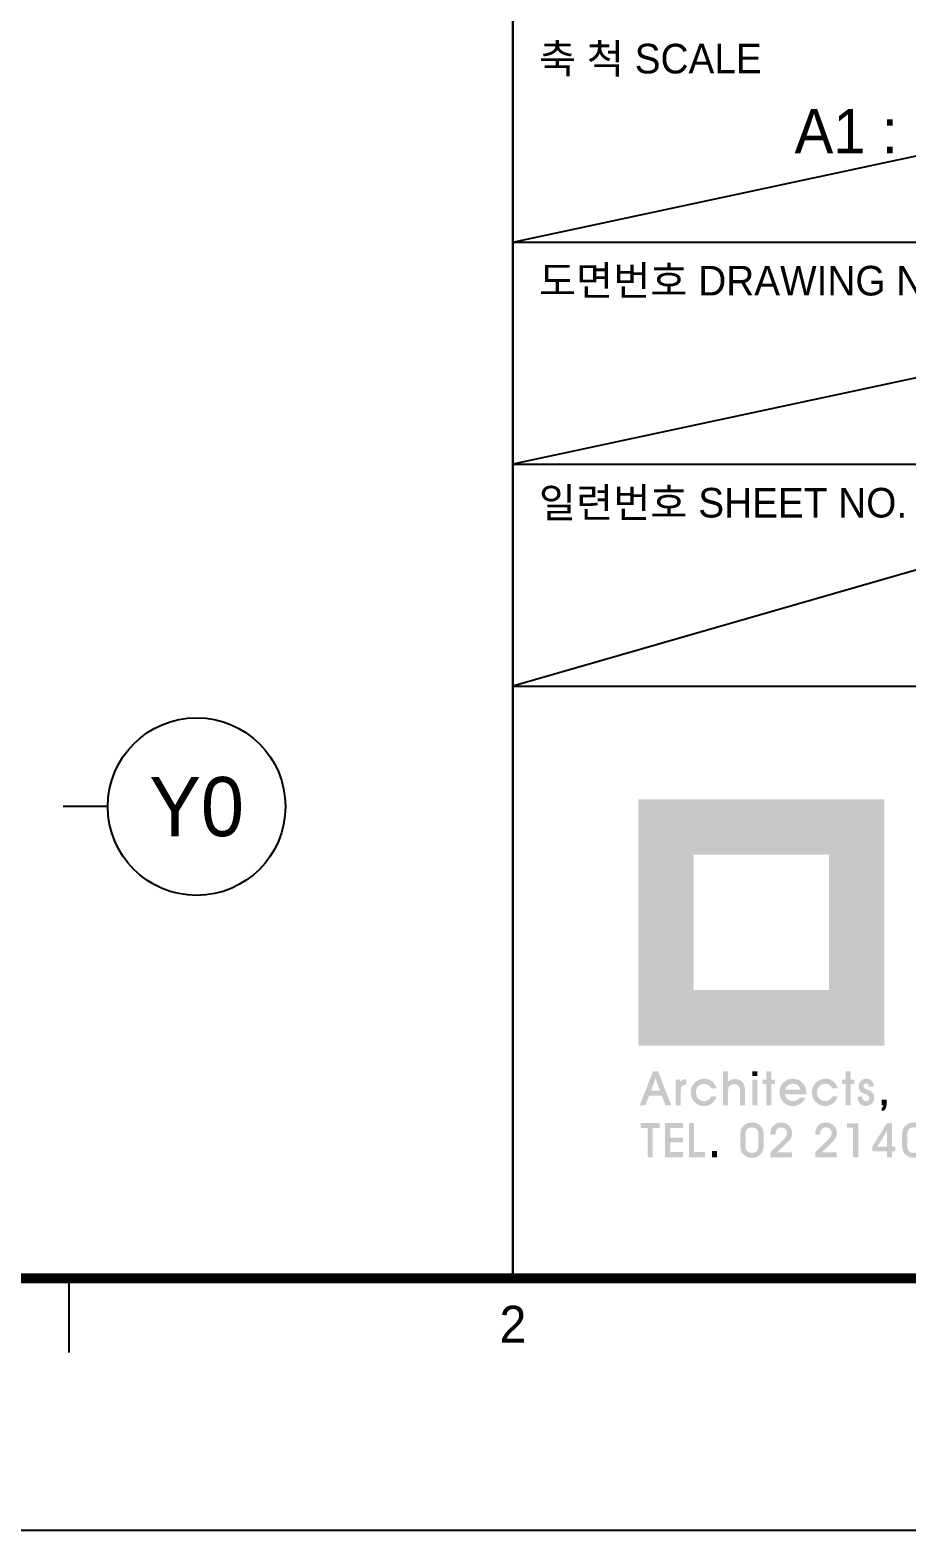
# Model space of a CAD drawing. Header units: millimetres. Extents: x 0 to 1390178, y 0 to 110113.
# Drawn here: x 155739 to 161661, y 0 to 10133 of the extents above; entities that cross this region are included whole.
import ezdxf
from ezdxf.enums import TextEntityAlignment as Align
from ezdxf.xclip import XClip

# ---------------------------------------------------------------- set-up
doc = ezdxf.new("R2010")
doc.units = ezdxf.units.MM
doc.header["$LTSCALE"] = 100
doc.header["$XCLIPFRAME"] = 0
doc.layers.get('DEFPOINTS').update_dxf_attribs({"color": 145})
for name, color, linetype in [('AA-BORD-TEXT', 3, 'Continuous'), ('DIM', 7, 'Continuous'), ('X - SHEET$0$AA-BORD-FORM', 7, 'Continuous'), ('X - SHEET$0$AA-BORD-TEXT', 3, 'Continuous')]:
    doc.layers.add(name, color=color, linetype=linetype)
doc.layers.add('X - SHEET$0$DEFPOINT', color=165, linetype='Continuous', plot=False)
doc.styles.add('HAUD01', font='Dotum.ttf')
doc.styles.get("Standard").update_dxf_attribs({"font": 'Dotum.ttf'})
doc.styles.add('X - SHEET$0$HAUD01', font='Dotum.ttf')

# ---------------------------------------------------------------- blocks, each defined once
blk = doc.blocks.new('X - SHEET$0$HAUDsheetV')
at = {"layer": 'X - SHEET$0$AA-BORD-FORM'}
h = blk.add_hatch(color=256, dxfattribs=at)
h.paths.add_polyline_path([(776.09, 49.36), (759.46, 49.36), (759.46, 32.73), (776.09, 32.73)])
h.paths.add_polyline_path([(763.2, 45.62), (772.35, 45.62), (772.35, 36.47), (763.2, 36.47)], flags=16)
h = blk.add_hatch(color=256, dxfattribs=at)
h.paths.add_polyline_path([(760.8, 30.99), (760.46, 30.99), (759.56, 28.68), (759.94, 28.68), (760.19, 29.34), (761.06, 29.34), (761.3, 28.68), (761.7, 28.68)])
h.paths.add_polyline_path([(760.93, 29.69), (760.33, 29.69), (760.63, 30.51)], flags=16)
for points in [[(762.33, 29.65), (762.35, 29.86), (762.41, 29.98), (762.54, 30.07), (762.71, 30.1), (762.71, 30.46), (762.53, 30.44), (762.49, 30.43), (762.33, 30.32), (762.31, 30.28), (762.31, 30.43), (761.99, 30.43), (761.99, 28.68), (762.33, 28.68)], [(763.36, 29.47), (763.35, 29.56), (763.38, 29.75), (763.45, 29.91), (763.51, 29.98), (763.65, 30.09), (763.83, 30.14), (763.89, 30.14), (764.08, 30.12), (764.19, 30.07), (764.32, 29.95), (764.4, 29.83), (764.76, 29.83), (764.68, 30.02), (764.58, 30.17), (764.46, 30.3), (764.44, 30.32), (764.29, 30.41), (764.12, 30.47), (763.95, 30.49), (763.76, 30.47), (763.58, 30.42), (763.57, 30.41), (763.4, 30.32), (763.26, 30.21), (763.25, 30.19), (763.14, 30.04), (763.07, 29.9), (763.02, 29.72), (763.01, 29.56), (763.02, 29.37), (763.07, 29.21), (763.16, 29.04), (763.27, 28.91), (763.41, 28.79), (763.55, 28.71), (763.72, 28.66), (763.91, 28.64), (764.1, 28.66), (764.27, 28.72), (764.42, 28.81), (764.55, 28.93), (764.65, 29.08), (764.74, 29.25), (764.76, 29.3), (764.4, 29.3), (764.29, 29.14), (764.19, 29.06), (764.02, 28.99), (763.91, 28.97), (763.72, 29), (763.57, 29.09), (763.51, 29.14), (763.41, 29.29)], [(765.53, 29.73), (765.58, 29.92), (765.7, 30.06), (765.73, 30.08), (765.9, 30.13), (765.95, 30.13), (766.14, 30.09), (766.25, 30), (766.31, 29.86), (766.34, 29.66), (766.34, 29.59), (766.34, 28.68), (766.68, 28.68), (766.68, 29.69), (766.66, 29.89), (766.61, 30.07), (766.53, 30.22), (766.49, 30.26), (766.36, 30.37), (766.2, 30.44), (766, 30.46), (766, 30.46), (765.81, 30.44), (765.76, 30.43), (765.6, 30.34), (765.52, 30.28), (765.52, 30.99), (765.18, 30.99), (765.18, 28.68), (765.52, 28.68), (765.52, 29.48), (765.53, 29.68)], [(767.51, 30.99), (767.17, 30.99), (767.17, 30.66), (767.51, 30.66)], [(767.51, 30.43), (767.17, 30.43), (767.17, 28.68), (767.51, 28.68)], [(768.7, 30.43), (768.45, 30.43), (768.45, 30.99), (768.12, 30.99), (768.12, 30.43), (767.87, 30.43), (767.87, 30.12), (768.12, 30.12), (768.12, 28.68), (768.45, 28.68), (768.45, 30.12), (768.7, 30.12)], [(772.76, 30.17), (772.64, 30.3), (772.62, 30.32), (772.47, 30.41), (772.3, 30.47), (772.13, 30.49), (771.94, 30.47), (771.76, 30.42), (771.75, 30.41), (771.58, 30.32), (771.44, 30.21), (771.43, 30.19), (771.32, 30.04), (771.25, 29.9), (771.2, 29.72), (771.19, 29.56), (771.21, 29.37), (771.25, 29.21), (771.34, 29.04), (771.45, 28.91), (771.59, 28.79), (771.73, 28.71), (771.9, 28.66), (772.09, 28.64), (772.28, 28.66), (772.45, 28.72), (772.6, 28.81), (772.73, 28.93), (772.83, 29.08), (772.92, 29.25), (772.94, 29.3), (772.58, 29.3), (772.47, 29.14), (772.37, 29.06), (772.2, 28.99), (772.09, 28.97), (771.9, 29), (771.75, 29.09), (771.69, 29.14), (771.59, 29.29), (771.54, 29.47), (771.53, 29.56), (771.56, 29.75), (771.63, 29.91), (771.69, 29.98), (771.83, 30.09), (772.01, 30.14), (772.07, 30.14), (772.26, 30.12), (772.37, 30.07), (772.5, 29.95), (772.58, 29.83), (772.94, 29.83), (772.86, 30.02)], [(774.06, 30.43), (773.81, 30.43), (773.81, 30.99), (773.48, 30.99), (773.48, 30.43), (773.23, 30.43), (773.23, 30.12), (773.48, 30.12), (773.48, 28.68), (773.81, 28.68), (773.81, 30.12), (774.06, 30.12)], [(775.22, 30.35), (775.08, 30.45), (774.89, 30.49), (774.86, 30.49), (774.68, 30.46), (774.53, 30.37), (774.5, 30.34), (774.39, 30.19), (774.35, 30.01), (774.35, 29.97), (774.38, 29.78), (774.39, 29.75), (774.5, 29.6), (774.53, 29.57), (774.64, 29.51), (774.81, 29.45), (774.88, 29.42), (775.02, 29.32), (775.07, 29.18), (775.01, 29.02), (774.84, 28.96), (774.68, 29.03), (774.66, 29.04), (774.59, 29.21), (774.59, 29.27), (774.27, 29.27), (774.3, 29.07), (774.36, 28.91), (774.43, 28.81), (774.57, 28.7), (774.74, 28.65), (774.83, 28.64), (775.01, 28.67), (775.17, 28.75), (775.23, 28.8), (775.34, 28.95), (775.39, 29.12), (775.39, 29.19), (775.37, 29.39), (775.3, 29.52), (775.19, 29.64), (775.02, 29.72), (774.89, 29.77), (774.72, 29.85), (774.67, 29.98), (774.71, 30.12), (774.85, 30.17), (774.99, 30.12), (775.04, 29.96), (775.36, 29.96), (775.33, 30.16), (775.25, 30.31)], [(776.23, 28.73), (776.23, 29.08), (775.9, 29.08), (775.9, 28.68), (776.01, 28.68), (775.97, 28.55), (775.9, 28.51), (775.9, 28.29), (776.08, 28.36), (776.15, 28.44), (776.22, 28.59)], [(760.44, 27.15), (760.9, 27.15), (760.9, 27.49), (759.62, 27.49), (759.62, 27.15), (760.09, 27.15), (760.09, 25.18), (760.44, 25.18)], [(762.48, 27.49), (761.27, 27.49), (761.27, 25.18), (762.48, 25.18), (762.48, 25.53), (761.62, 25.53), (761.62, 26.18), (762.48, 26.18), (762.48, 26.51), (761.62, 26.51), (761.62, 27.15), (762.48, 27.15)], [(763.23, 27.49), (762.88, 27.49), (762.88, 25.18), (763.97, 25.18), (763.97, 25.53), (763.23, 25.53)], [(769.66, 27.31), (769.64, 27.32), (769.5, 27.43), (769.33, 27.51), (769.15, 27.53), (769.13, 27.53), (768.94, 27.51), (768.77, 27.45), (768.63, 27.35), (768.59, 27.32), (768.49, 27.18), (768.42, 27.02), (768.39, 26.83), (768.39, 26.73), (768.39, 26.71), (768.73, 26.71), (768.73, 26.76), (768.75, 26.96), (768.83, 27.09), (768.97, 27.18), (769.11, 27.2), (769.29, 27.16), (769.4, 27.09), (769.5, 26.93), (769.51, 26.81), (769.47, 26.63), (769.42, 26.55), (769.32, 26.43), (769.2, 26.3), (769.19, 26.29), (768.39, 25.52), (768.39, 25.18), (769.85, 25.18), (769.85, 25.52), (768.85, 25.52), (769.53, 26.17), (769.66, 26.31), (769.76, 26.46), (769.77, 26.48), (769.84, 26.65), (769.86, 26.81), (769.83, 26.99), (769.77, 27.16)], [(772.66, 27.32), (772.52, 27.43), (772.36, 27.51), (772.17, 27.53), (772.15, 27.53), (771.96, 27.51), (771.79, 27.45), (771.65, 27.35), (771.62, 27.32), (771.51, 27.18), (771.45, 27.02), (771.41, 26.83), (771.41, 26.73), (771.41, 26.71), (771.75, 26.71), (771.75, 26.76), (771.77, 26.96), (771.85, 27.09), (771.99, 27.18), (772.13, 27.2), (772.31, 27.16), (772.42, 27.09), (772.52, 26.93), (772.53, 26.81), (772.49, 26.63), (772.44, 26.55), (772.34, 26.43), (772.22, 26.3), (772.21, 26.29), (771.41, 25.52), (771.41, 25.18), (772.87, 25.18), (772.87, 25.52), (771.87, 25.52), (772.55, 26.17), (772.68, 26.31), (772.78, 26.46), (772.79, 26.48), (772.86, 26.65), (772.88, 26.81), (772.86, 26.99), (772.79, 27.16), (772.68, 27.31)], [(774.33, 27.48), (773.57, 27.48), (773.57, 27.18), (773.97, 27.18), (773.97, 25.18), (774.33, 25.18)], [(764.78, 25.6), (764.44, 25.6), (764.44, 25.18), (764.78, 25.18)]]:
    blk.add_hatch(color=256, dxfattribs=at).paths.add_polyline_path(points)
h = blk.add_hatch(color=256, dxfattribs=at)
h.paths.add_polyline_path([(770.33, 30.38), (770.15, 30.45), (769.97, 30.48), (769.89, 30.49), (769.71, 30.47), (769.54, 30.41), (769.38, 30.32), (769.25, 30.2), (769.13, 30.05), (769.06, 29.91), (769.01, 29.73), (769, 29.56), (769.02, 29.38), (769.07, 29.21), (769.15, 29.05), (769.26, 28.91), (769.41, 28.79), (769.55, 28.71), (769.73, 28.66), (769.91, 28.64), (770.1, 28.66), (770.28, 28.72), (770.41, 28.79), (770.55, 28.91), (770.67, 29.05), (770.76, 29.21), (770.38, 29.21), (770.24, 29.08), (770.18, 29.04), (770.01, 28.98), (769.91, 28.98), (769.73, 29.01), (769.57, 29.09), (769.45, 29.22), (769.36, 29.39), (769.35, 29.43), (770.81, 29.43), (770.81, 29.49), (770.8, 29.69), (770.78, 29.82), (770.71, 29.99), (770.66, 30.08), (770.54, 30.22), (770.4, 30.34)])
h.paths.add_polyline_path([(769.92, 30.15), (770.1, 30.12), (770.22, 30.05), (770.34, 29.93), (770.43, 29.75), (770.44, 29.74), (769.37, 29.74), (769.46, 29.91), (769.59, 30.05), (769.76, 30.13)], flags=16)
h = blk.add_hatch(color=256, dxfattribs=at)
h.paths.add_polyline_path([(767.93, 26.68), (767.92, 26.88), (767.9, 26.97), (767.83, 27.15), (767.8, 27.2), (767.68, 27.34), (767.53, 27.44), (767.52, 27.45), (767.35, 27.51), (767.16, 27.53), (767.15, 27.53), (766.96, 27.51), (766.78, 27.46), (766.77, 27.45), (766.62, 27.35), (766.49, 27.22), (766.4, 27.06), (766.38, 26.96), (766.36, 26.79), (766.36, 26.67), (766.36, 26), (766.37, 25.8), (766.38, 25.69), (766.45, 25.51), (766.49, 25.45), (766.62, 25.32), (766.77, 25.22), (766.95, 25.16), (767.13, 25.14), (767.15, 25.14), (767.33, 25.16), (767.51, 25.22), (767.52, 25.23), (767.68, 25.33), (767.8, 25.46), (767.88, 25.63), (767.9, 25.69), (767.93, 25.87), (767.93, 25.99)])
h.paths.add_polyline_path([(766.71, 26.73), (766.72, 26.9), (766.77, 27.03), (766.9, 27.15), (766.92, 27.15), (767.1, 27.2), (767.14, 27.2), (767.33, 27.17), (767.36, 27.15), (767.51, 27.04), (767.52, 27.02), (767.56, 26.9), (767.57, 26.73), (767.57, 25.94), (767.55, 25.74), (767.47, 25.59), (767.33, 25.5), (767.14, 25.47), (766.95, 25.5), (766.92, 25.52), (766.77, 25.64), (766.76, 25.65), (766.72, 25.76), (766.71, 25.89)], flags=16)
h = blk.add_hatch(color=256, dxfattribs=at)
h.paths.add_polyline_path([(776.6, 27.49), (776.26, 27.49), (775.26, 25.89), (775.26, 25.58), (776.26, 25.58), (776.26, 25.18), (776.6, 25.18), (776.6, 25.58), (776.83, 25.58), (776.83, 25.9), (776.6, 25.9)])
h.paths.add_polyline_path([(776.26, 26.96), (776.26, 25.9), (775.61, 25.9)], flags=16)
h = blk.add_hatch(color=256, dxfattribs=at)
h.paths.add_polyline_path([(778.61, 27.34), (778.45, 27.44), (778.45, 27.45), (778.28, 27.51), (778.09, 27.53), (778.07, 27.53), (777.88, 27.51), (777.71, 27.46), (777.7, 27.45), (777.54, 27.35), (777.42, 27.22), (777.33, 27.06), (777.31, 26.96), (777.29, 26.79), (777.28, 26.67), (777.28, 26), (777.29, 25.8), (777.31, 25.69), (777.38, 25.51), (777.42, 25.45), (777.55, 25.32), (777.7, 25.22), (777.87, 25.16), (778.06, 25.14), (778.07, 25.14), (778.26, 25.16), (778.44, 25.22), (778.45, 25.23), (778.61, 25.33), (778.73, 25.46), (778.81, 25.63), (778.83, 25.69), (778.86, 25.87), (778.86, 25.99), (778.86, 26.68), (778.85, 26.88), (778.83, 26.97), (778.76, 27.15), (778.73, 27.2)])
h.paths.add_polyline_path([(778.07, 27.2), (778.25, 27.17), (778.29, 27.15), (778.43, 27.04), (778.44, 27.02), (778.49, 26.9), (778.5, 26.73), (778.5, 25.94), (778.47, 25.74), (778.4, 25.59), (778.25, 25.5), (778.07, 25.47), (777.88, 25.5), (777.84, 25.52), (777.7, 25.64), (777.69, 25.65), (777.65, 25.76), (777.64, 25.89), (777.64, 26.73), (777.65, 26.9), (777.69, 27.03), (777.83, 27.15), (777.85, 27.15), (778.03, 27.2)], flags=16)
at = {"layer": 'X - SHEET$0$AA-BORD-FORM', "color": 2}
for p, q in [((751, 577), (751, 17)), ((751, 57), (821, 57)), ((721, 17), (721, 12))]:
    blk.add_line(p, q, dxfattribs=at)
at = {"layer": 'X - SHEET$0$AA-BORD-FORM', "color": 3}
for p, q in [((751, 87), (821, 87)), ((751, 72), (821, 72))]:
    blk.add_line(p, q, dxfattribs=at)
at = {"layer": 'X - SHEET$0$AA-BORD-FORM', "color": 1}
blk.add_lwpolyline([(1, 0), (841, 0), (841, 594), (1, 594)], close=True, dxfattribs=at)
at = {"layer": 'X - SHEET$0$AA-BORD-FORM', "color": 2, "const_width": 0.682}
blk.add_lwpolyline([(21, 17), (21, 577), (821, 577), (821, 17)], close=True, dxfattribs=at)
at = {"layer": 'X - SHEET$0$AA-BORD-TEXT', "color": 3, "style": 'X - SHEET$0$HAUD01'}
for s, p in [('축 척 SCALE', (752.75, 98.4)), ('도면번호 DRAWING NO.', (752.75, 83.4)), ('일련번호 SHEET NO.', (752.75, 68.4))]:
    blk.add_text(s, height=2, rotation=360, dxfattribs=at).set_placement(p)
at = {"layer": 'X - SHEET$0$AA-BORD-TEXT', "color": 7, "style": 'X - SHEET$0$HAUD01'}
blk.add_text('2', height=2.5, dxfattribs=at).set_placement((751, 13.9), align=Align.MIDDLE_CENTER)
at = {"layer": 'X - SHEET$0$AA-BORD-TEXT', "color": 3, "style": 'X - SHEET$0$HAUD01'}
for tag, p in [('PJCode', (786, 567.94)), ('작성자', (786.11, 194.82)), ('검토자', (786.11, 181.82)), ('최종검토자', (786.11, 168.82)), ('승인자', (786.11, 155.82)), ('일자', (786.83, 144.02)), ('개정번호', (812, 65.92))]:
    blk.add_attdef(tag, text='', height=3, dxfattribs=at).set_placement(p, align=Align.MIDDLE_CENTER)
at = {"layer": 'X - SHEET$0$AA-BORD-TEXT', "color": 3, "lineweight": 30, "flags": 104}
blk.add_attdef('PJTitle', text='', height=4, dxfattribs=at).set_placement((787.25, 536.62), align=Align.MIDDLE_CENTER)
blk = doc.blocks.new('X - SHEET')
at = {"layer": 'X - SHEET$0$DEFPOINT'}
for p, q in [((75000, 8700), (82000, 10200)), ((82000, 8700), (75000, 7200)), ((80200, 7200), (75000, 5700))]:
    blk.add_line(p, q, dxfattribs=at)
at = {"xscale": 100, "yscale": 100, "zscale": 100}
blk.add_blockref('X - SHEET$0$HAUDsheetV', (-100, 0), dxfattribs=at)
blk = doc.blocks.new('저층부 치수')
at = {"layer": 'DIM'}
blk.add_line((8874.4, -13559.1), (8574.4, -13559.1), dxfattribs=at)
blk.add_circle((9474.4, -13559.1), 600, dxfattribs=at)
at = {"layer": 'DIM', "style": 'HAUD01'}
blk.add_text('Y0', height=400, dxfattribs=at).set_placement((9474.4, -13559.1), align=Align.MIDDLE)
blk = doc.blocks.new('X - 평면도$0$A$C9949ff83')
at = {"layer": 'DEFPOINTS'}
for points in [[(0, 59400), (84000, 59400), (84000, 0), (0, 0)], [(2000, 1700), (75000, 1700), (75000, 57700), (2000, 57700)]]:
    blk.add_lwpolyline(points, close=True, dxfattribs=at)
blk = doc.blocks.new('X - 평면도', base_point=(-475.4, -286.7))
blk.add_blockref('X - 평면도$0$A$C9949ff83', (145249.9, 14755.9))

msp = doc.modelspace()

# ---------------------------------------------------------------- block references
ref = msp.add_blockref('X - 평면도', (-61725.3, -15042.6))
XClip(ref).set_block_clipping_path([(145249.9173510048, 14755.9184945784), (229249.9173510048, 74155.9184945785)])

# ---------------------------------------------------------------- next in the draw order: block references
for name, p in [('X - SHEET', (84000, 0)), ('저층부 치수', (147389.3, 18446.3))]:
    msp.add_blockref(name, p)

# ---------------------------------------------------------------- next in the draw order: texts
at = {"layer": 'AA-BORD-TEXT', "style": 'HAUD01'}
msp.add_text('A1 : 1/100, A3 : 1/200', height=300, dxfattribs=at).set_placement((162800, 9450), align=Align.MIDDLE_CENTER)

doc.saveas('drawing.dxf')
